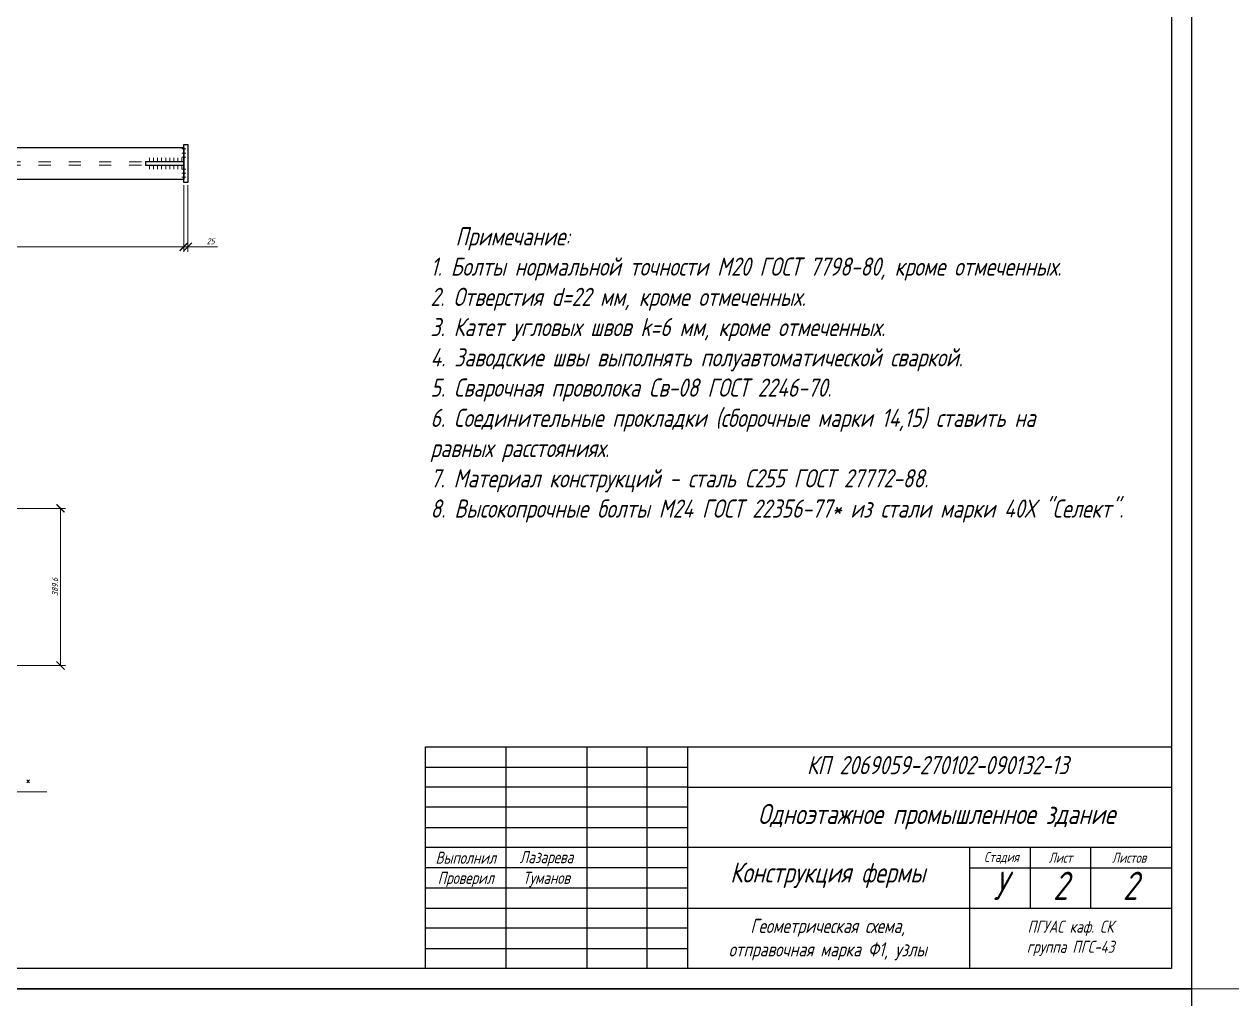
# Model space of a CAD drawing. Header units: millimetres. Extents: x 1665 to 4316, y 443 to 1647.
# Drawn here: x 3057.5 to 3357, y 1050.5 to 1292.2 of the extents above; entities that cross this region are included whole.
import ezdxf

# ---------------------------------------------------------------- set-up
doc = ezdxf.new("R2010")
doc.units = ezdxf.units.MM
doc.linetypes.add('ACAD_ISO03W100', pattern=[30, 12, -18])
doc.layers.get('0').update_dxf_attribs({"lineweight": 18})
doc.layers.add('заголовок', color=2, linetype='Continuous', lineweight=30)
doc.layers.add('Рамка', color=2, linetype='Continuous')
doc.styles.get("Standard").update_dxf_attribs({"font": 'romans.shx', "width": 0.75, "oblique": 15, "height": 1.5})
doc.dimstyles.new('ISO-25', dxfattribs={"dimtxt": 1.5, "dimasz": 2, "dimexe": 1.25, "dimexo": 0.625, "dimtad": 1, "dimtxsty": 'Standard', "dimblk": 'ARCHTICK', "dimcen": 2.5, "dimadec": 0, "dimazin": 0, "dimtfac": 1, "dimtmove": 0, "dimatfit": 3, "dimldrblk": 'NONE', "dimfxl": 1, "dimlwd": 18, "dimlwe": 18, "dimarcsym": 0})

# ---------------------------------------------------------------- blocks, each defined once
blk = doc.blocks.new('_ArchTick')
at = {"color": 0, "linetype": 'ByBlock', "const_width": 0.15}
blk.add_lwpolyline([(-0.5, -0.5), (0.5, 0.5)], dxfattribs=at)
blk = doc.blocks.new('*D147')
at = {"color": 0, "lineweight": 18, "transparency": 16777216}
for p, q in [((3097.08, 1252.26), (3097.08, 1235.73)), ((2954.08, 1247.66), (2954.08, 1235.73)), ((2954.08, 1236.98), (3097.08, 1236.98))]:
    blk.add_line(p, q, dxfattribs=at)
at = {"layer": 'Defpoints', "color": 0, "transparency": 16777216}
for p in [(3097.08, 1252.88), (2954.08, 1248.28), (3097.08, 1236.98)]:
    blk.add_point(p, dxfattribs=at)
at = {"color": 0, "lineweight": 18, "transparency": 16777216, "xscale": 2, "yscale": 2, "zscale": 2, "rotation": 180}
blk.add_blockref('_ArchTick', (2954.08, 1236.98), dxfattribs=at)
at = {"color": 0, "lineweight": 18, "transparency": 16777216, "xscale": 2, "yscale": 2, "zscale": 2}
blk.add_blockref('_ArchTick', (3097.08, 1236.98), dxfattribs=at)
at = {"color": 0, "transparency": 16777216, "insert": (3025.58, 1238.35), "char_height": 1.5, "attachment_point": 5}
blk.add_mtext('5735', dxfattribs=at)
blk = doc.blocks.new('_None')
blk = doc.blocks.new('*D148')
at = {"color": 0, "lineweight": 18, "transparency": 16777216}
for p, q in [((3098.08, 1252.26), (3098.08, 1235.73)), ((3097.08, 1246.91), (3097.08, 1235.73)), ((3097.08, 1236.98), (3095.08, 1236.98)), ((3097.08, 1236.98), (3098.08, 1236.98)), ((3098.08, 1236.98), (3105.45, 1236.98))]:
    blk.add_line(p, q, dxfattribs=at)
at = {"layer": 'Defpoints', "color": 0, "transparency": 16777216}
for p in [(3098.08, 1252.88), (3097.08, 1247.53), (3098.08, 1236.98)]:
    blk.add_point(p, dxfattribs=at)
at = {"color": 0, "lineweight": 18, "transparency": 16777216, "xscale": 2, "yscale": 2, "zscale": 2}
blk.add_blockref('_ArchTick', (3097.08, 1236.98), dxfattribs=at)
at = {"color": 0, "lineweight": 18, "transparency": 16777216, "xscale": 2, "yscale": 2, "zscale": 2, "rotation": 180}
blk.add_blockref('_ArchTick', (3098.08, 1236.98), dxfattribs=at)
at = {"color": 0, "transparency": 16777216, "insert": (3103.76, 1238.35), "char_height": 1.5, "attachment_point": 5}
blk.add_mtext('25', dxfattribs=at)
blk = doc.blocks.new('*D205')
at = {"color": 0, "lineweight": 18, "transparency": 16777216}
for p, q in [((3037.84, 1172.1), (3067.78, 1172.1)), ((3066.53, 1172.1), (3066.53, 1133.14)), ((3037.84, 1133.14), (3067.78, 1133.14))]:
    blk.add_line(p, q, dxfattribs=at)
at = {"layer": 'Defpoints', "color": 0, "transparency": 16777216}
for p in [(3037.21, 1172.1), (3037.21, 1133.14), (3066.53, 1133.14)]:
    blk.add_point(p, dxfattribs=at)
at = {"color": 0, "lineweight": 18, "transparency": 16777216, "xscale": 2, "yscale": 2, "zscale": 2}
for p, rotation in [((3066.53, 1172.1), 90), ((3066.53, 1133.14), 270)]:
    blk.add_blockref('_ArchTick', p, dxfattribs=dict(at, rotation=rotation))
at = {"color": 0, "transparency": 16777216, "insert": (3065.16, 1152.62), "char_height": 1.5, "attachment_point": 5, "rotation": 90}
blk.add_mtext('389.6', dxfattribs=at)

msp = doc.modelspace()

# ---------------------------------------------------------------- linework, layer by layer
at = {"lineweight": -2}
for p, q in [((3347.02, 1646.955), (3347.02, 1052.955)), ((3347.02, 1052.955), (2506.02, 1052.955)), ((2506.02, 1052.955), (3347.02, 1052.955)), ((3347.02, 1052.955), (3347.02, 458.955))]:
    msp.add_line(p, q, dxfattribs=at)
for p, q in [((3347.02, 1646.955), (3347.02, 1052.955)), ((3096.581, 1261.236), (3097.581, 1261.236)), ((3088.601, 1258.033), (3088.601, 1259.033)), ((3089.601, 1258.033), (3089.601, 1259.033)), ((3090.601, 1258.033), (3090.601, 1259.033)), ((3091.601, 1258.033), (3091.601, 1259.033)), ((3092.601, 1258.033), (3092.601, 1259.033)), ((3093.601, 1258.033), (3093.601, 1259.033)), ((3094.601, 1258.033), (3094.601, 1259.033)), ((3095.601, 1258.033), (3095.601, 1259.033)), ((3096.581, 1260.236), (3097.581, 1260.236)), ((3096.581, 1259.236), (3097.581, 1259.236)), ((3096.601, 1258.033), (3096.601, 1259.033)), ((3088.601, 1256.233), (3088.601, 1257.233)), ((3089.601, 1256.233), (3089.601, 1257.233)), ((3090.601, 1256.233), (3090.601, 1257.233)), ((3091.601, 1256.233), (3091.601, 1257.233)), ((3092.601, 1256.233), (3092.601, 1257.233)), ((3093.601, 1256.233), (3093.601, 1257.233)), ((3094.601, 1256.233), (3094.601, 1257.233)), ((3095.601, 1256.233), (3095.601, 1257.233)), ((3096.581, 1256.236), (3097.581, 1256.236)), ((3096.581, 1255.236), (3097.581, 1255.236)), ((3096.601, 1256.233), (3096.601, 1257.233)), ((3096.581, 1254.236), (3097.581, 1254.236)), ((3058.159, 1104.736), (3058.838, 1104.058)), ((3058.838, 1104.736), (3058.159, 1104.058)), ((3041.567, 1101.783), (3063.17, 1101.783)), ((3347.02, 1052.955), (4188.02, 1052.955))]:
    msp.add_line(p, q)
at = {"lineweight": 30}
for p, q in [((3342.02, 1641.955), (3342.02, 1057.955)), ((2661.581, 1261.633), (3097.081, 1261.633)), ((3097.081, 1252.883), (3097.081, 1262.383)), ((3097.081, 1262.383), (3098.081, 1262.383)), ((3097.081, 1261.633), (3097.081, 1253.633)), ((3098.081, 1262.383), (3098.081, 1252.883)), ((3097.081, 1258.033), (3087.581, 1258.033)), ((3087.581, 1258.033), (3087.581, 1257.233)), ((3087.581, 1257.233), (3097.081, 1257.233)), ((3097.081, 1253.633), (2661.581, 1253.633)), ((3098.081, 1252.883), (3097.081, 1252.883)), ((3342.02, 1057.955), (2526.02, 1057.955))]:
    msp.add_line(p, q, dxfattribs=at)
at = {"linetype": 'ACAD_ISO03W100', "ltscale": 0.25}
for p, q in [((2671.081, 1258.033), (3087.581, 1258.033)), ((2671.081, 1257.233), (3087.581, 1257.233))]:
    msp.add_line(p, q, dxfattribs=at)
at = {"layer": 'заголовок', "color": 0}
for p, q in [((3157.02, 1057.955), (3157.02, 1112.955)), ((3157.02, 1112.955), (3342.02, 1112.955)), ((3177.02, 1057.955), (3177.02, 1112.955)), ((3197.02, 1112.955), (3197.02, 1057.955)), ((3212.02, 1057.955), (3212.02, 1112.955)), ((3222.02, 1112.955), (3222.02, 1057.955)), ((3222.02, 1102.955), (3157.02, 1102.955)), ((3222.02, 1102.955), (3342.02, 1102.955)), ((3342.02, 1087.955), (3157.02, 1087.955)), ((3292.02, 1057.955), (3292.02, 1087.955)), ((3157.02, 1072.955), (3342.02, 1072.955))]:
    msp.add_line(p, q, dxfattribs=at)
at = {"layer": 'Рамка', "color": 0}
for p, q in [((3157.02, 1107.955), (3222.02, 1107.955)), ((3222.02, 1097.955), (3157.02, 1097.955)), ((3157.02, 1092.955), (3222.02, 1092.955)), ((3222.02, 1082.955), (3157.02, 1082.955)), ((3157.02, 1077.955), (3222.02, 1077.955)), ((3222.02, 1067.955), (3157.02, 1067.955)), ((3157.02, 1062.955), (3222.02, 1062.955))]:
    msp.add_line(p, q, dxfattribs=at)
at = {"layer": 'Рамка', "color": 0, "linetype": 'Continuous'}
for p, q in [((3307.02, 1087.955), (3307.02, 1072.955)), ((3322.02, 1072.955), (3322.02, 1087.955)), ((3292.02, 1082.955), (3342.02, 1082.955))]:
    msp.add_line(p, q, dxfattribs=at)

# ---------------------------------------------------------------- texts
for s, width, gutter_width, heights, insert, char_height, attachment_point in [('  {\\H1.125x; Примечание:\\P1. Болты нормальной точности М20 ГОСТ 7798-80, кроме отмеченных.\\P2. Отверстия d=22 мм, кроме отмеченных.\\P3. Катет угловых швов k=6 мм, кроме отмеченных.\\P4. Заводские швы выполнять полуавтоматической сваркой.\\P5. Сварочная проволока Св-08 ГОСТ 2246-70.\\P6. Соединительные прокладки (сборочные марки 14,15) ставить на равных расстояниях.\\P7. Материал конструкций - сталь С255 ГОСТ 27772-88.\\P8. Высокопрочные болты М24 ГОСТ 22356-77* из стали марки 40Х "Селект".}', 164.38669, 7.5, [0], (3158.268, 1241.814), 4, 1), ('КП 2069059-270102-090132-13', 120, 12.5, [0], (3284.063, 1108.414), 4.5, 5), ('Одноэтажное промышленное здание', 120, 12.5, [0], (3283.776, 1095.63), 5, 5), ('Выполнил', 20, 12.5, [0], (3167.02, 1085.455), 3, 5), ('Лазарева', 20, 12.5, [0], (3187.02, 1085.193), 3, 5), ('Конструкция фермы', 62.87254, 12.5, [0], (3256.799, 1081.118), 5, 5), ('Стадия', 15, 12.5, [0], (3299.883, 1085.455), 2.5, 5), ('Лист', 15, 12.5, [0], (3314.52, 1085.455), 2.5, 5), ('Листов', 19.0496, 12.5, [0], (3331.543, 1085.455), 2.5, 5), ('Проверил', 20, 12.5, [4.284], (3167.02, 1080.052), 3, 5), ('Туманов', 20, 12.5, [0], (3187.02, 1080.052), 3, 5), ('У', 15, 12.5, [0], (3299.52, 1078.491), 7, 5), ('2', 15, 12.5, [0], (3314.52, 1078.491), 7, 5), ('2', 15, 12.5, [0], (3331.821, 1078.491), 7, 5), ('Геометрическая схема, отправочная марка Ф1, узлы', 62.87254, 12.5, [0], (3256.799, 1065.155), 3.5, 5), ('ПГУАС каф. СК\\Pгруппа ПГС-43', 50, 12.5, [0], (3317.02, 1065.455), 3, 5)]:
    msp.add_mtext_dynamic_manual_height_columns(s, width=width, gutter_width=gutter_width, heights=heights, dxfattribs=dict(insert=insert, char_height=char_height, attachment_point=attachment_point))

# ---------------------------------------------------------------- dimensions: what is measured, and where the dimension line sits
for base, p1, p2, text, picture, middle in [((3097.081, 1236.979), (2954.081, 1248.283), (3097.081, 1252.883), '5735', '*D147', (3025.581, 1238.354)), ((3098.081, 1236.979), (3097.081, 1247.533), (3098.081, 1252.883), '25', '*D148', (3103.764, 1238.354))]:
    dim = msp.add_linear_dim(base=base, p1=p1, p2=p2, text=text, dimstyle='ISO-25')
    dim.commit()
    dim.dimension.update_dxf_attribs({"geometry": picture, "text_midpoint": middle})
dim = msp.add_linear_dim(base=(3066.533, 1133.145), p1=(3037.213, 1172.105), p2=(3037.213, 1133.145), angle=90, text='389.6', dimstyle='ISO-25')
dim.commit()
dim.dimension.update_dxf_attribs({"geometry": '*D205', "text_midpoint": (3065.158, 1152.625)})

doc.saveas('drawing.dxf')
